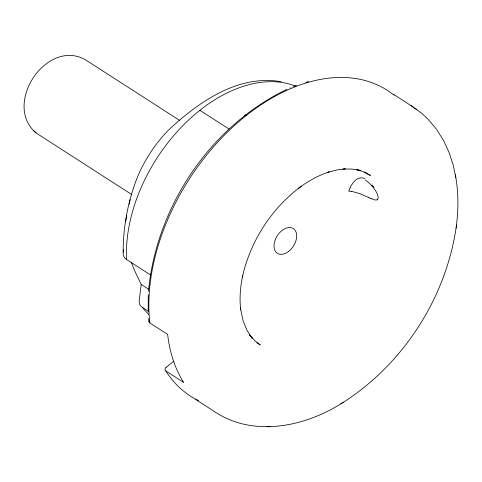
<?xml version="1.0" encoding="UTF-8"?>
<svg xmlns="http://www.w3.org/2000/svg" width="482" height="482" viewBox="0 0 482 482"><rect width="100%" height="100%" fill="white"/><g stroke="black" fill="none" stroke-linecap="round" stroke-linejoin="round"><path stroke-width="0.72" d="M123.163 252.237C123.091 226.209 128.206 199.994 137.93 175.846C145.227 158.927 155.65 143.401 168.417 130.122C198.331 102.268 237.891 74.24 281.078 81.693M148.251 294.785L148.227 311.974M148.462 291.351C156.282 206.754 210.206 126.26 287.007 89.315M456.352 226.016C458.484 209.513 458.569 192.667 455.617 176.267M123.597 249.652L123.223 252.707A14.4 9.67 -18.4 0 0 126.591 259.557L150.613 274.993M342.341 402.91C403.121 364.398 445.886 298.117 456.231 226.95M131.225 261.949A114.656 40.398 51.6 0 0 135.55 272.637L141.214 284.428L139.196 300.702A14.4 9.67 -18.4 0 0 142.558 307.552A136.93 89.23 -57.2 0 0 148.703 314.451M456.099 227.992L456.49 224.955M129.17 204.235L130.134 199.572M125.561 221.841L126.826 215.719M350.143 187.522C352.535 182.925 356.547 177.111 362.446 177.84A11.182 7.989 -89 0 1 364.531 178.653L364.717 178.78M166.224 367.254L173.827 361.241M300.316 186.962L298.713 188.155L299.43 187.618C270.992 209.375 250.453 241.386 242.554 276.307L242.741 275.427L242.295 277.536L242.482 276.632C240.301 287.23 239.44 298.159 240.602 308.944M299.581 187.504L301.208 186.311L300.461 186.859C309.203 180.533 318.801 175.267 329.086 171.917L327.76 172.345L336.665 170.019L344.497 168.947M195.692 399.451L213.068 410.64C251.899 437.789 304.106 427.185 341.672 403.32M340.756 403.886L343.244 402.356M290.056 88.001L290.441 87.832M293.496 86.591L296.55 85.422M305.684 82.368L308.709 81.5M342.937 169.055L345.467 168.881M343.895 168.989L352.336 169.104L360.325 170.477L356.337 169.465L362.928 171.574L370.375 175.484L364.639 171.869M266.92 426.739L270.191 426.678M351.384 191.258L360.187 193.77L369.043 197.674M393.686 94.43L411.062 105.612L421.726 113.312L428.203 119.379L436.463 129.248L443.536 140.431L449.122 152.601L453.273 165.362L455.864 177.695M199.879 110.276L228.89 128.947M179.714 120.458L85.416 59.762C47.158 38.217 3.609 102.371 34.62 131.646M131.664 194.487L37.361 133.785L33.517 130.73M141.214 284.428L148.793 289.314M142.576 307.54L147.926 310.986M149.287 320.608A3.711 2.35 -20.5 0 0 149.836 322.958L167.634 334.381A181.828 118.488 -57.2 0 0 183.6 382.383L165.82 370.941A3.711 2.488 -18.1 0 1 166.242 367.266M256.936 342.774L260.34 345.004L255.105 340.961L249.543 334.936L252.074 338.099L247.067 330.471L243.163 321.108L240.554 308.54M411.062 105.612L413.532 107.305M414.55 107.986L417.02 109.673M35.078 132.02L36.186 132.948M250.568 336.219L252.074 338.099M455.333 174.653L455.58 176.093M240.446 307.564L240.717 309.932M148.679 318.475L148.998 321.614M149.854 322.94A181.828 118.488 -57.2 0 1 231.697 128.037A181.828 118.488 -57.2 0 1 393.999 95.153M198.53 400.632A181.828 118.488 -57.2 0 1 165.82 370.941M126.603 259.545A136.93 89.23 -57.2 0 1 182.124 126.362A136.93 89.23 -57.2 0 1 295.231 85.935M244.748 115.825A3.675 1.295 51.6 0 1 246.38 115.403M348.841 190.944A28.089 17.912 -79.4 0 1 350.287 187.667M348.998 191.107A28.089 8.327 25.9 0 1 351.703 191.571M365.272 179.985A14.388 3.549 45.4 0 1 372.008 185.925M371.983 185.992A14.382 5.338 47.2 0 1 377.231 199.825M377.183 199.765A14.388 6.025 52.6 0 1 371.315 198.409M368.971 197.668A11.182 1.753 23.8 0 1 371.176 198.915M374.159 187.341A14.418 5.079 51.6 0 1 372.249 185.082M288.29 251.658A14.707 9.586 -57.2 0 0 293.363 228.595A14.707 9.586 -57.2 0 0 274.409 242.548A14.707 9.586 -57.2 0 0 288.29 251.658"/></g></svg>
